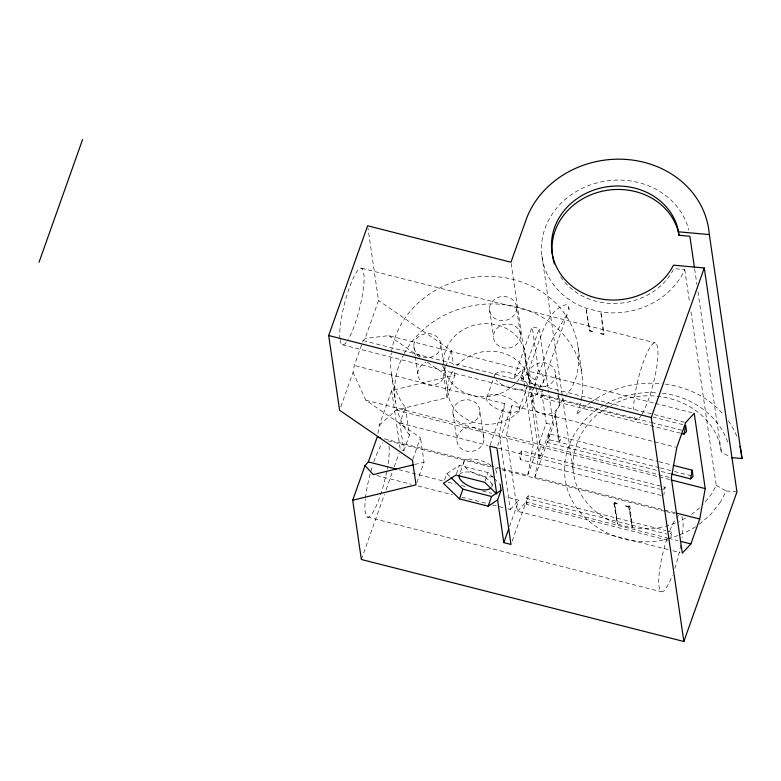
<?xml version="1.0" encoding="UTF-8"?>
<svg xmlns="http://www.w3.org/2000/svg" width="781" height="781" viewBox="0 0 781 781"><rect width="100%" height="100%" fill="white"/><g stroke="black" fill="none" stroke-linecap="round" stroke-linejoin="round"><path stroke-width="0.59" stroke-dasharray="3.9 2.93" d="M564.526 469.908C564.321 443.667 580.351 419.026 602.678 405.983M340.809 406.823L353.051 372.332L354.291 365.459L363.126 340.555L365.069 338.466L378.531 300.529L367.978 228.189M377.848 433.484L379.341 425.215L391.662 390.5L454.972 375.075L454.122 369.237M507.933 508.841L510.296 509.446L499.313 434.129L504.799 403.718L354.291 365.459M668.175 549.58L517.461 511.272L506.478 435.954L511.965 405.544L675.633 447.152M661.282 495.427L520.273 459.579L521.854 450.822L665.197 487.266L663.821 494.92M680.534 433.221L540.716 397.675L541.907 391.115M501.851 468.717L527.712 475.297L533.208 444.887L522.216 369.569L388.753 335.645L365.069 338.466M667.823 540.218L526.814 504.37L528.395 495.623L665.861 530.563M674.999 512.736L534.878 477.123L540.374 446.712L529.391 371.395L654.195 403.123M656.518 470.25L547.247 442.476L548.828 433.719L657.895 461.444M670.742 537.523L671.738 532.056L667.033 530.865M391.662 390.5L400.302 449.749L403.884 450.657L399.862 423.087L405.427 407.418L402.488 403.435A94.267 83.616 -8.3 0 1 391.33 352.944M361.359 559.489L384.477 494.334M386.107 489.755L392.589 471.46M394.22 466.892L399.081 453.175M403.884 450.657L409.449 434.988L405.427 407.418M412.846 459.189L420.471 437.721L365.84 400.204L353.051 372.332M379.341 425.215L396.152 410.045L446.957 397.666L443.374 373.162L445.385 367.509M445.785 366.387L451.398 350.571L378.531 300.529M416.829 482.56L424.044 462.225L420.471 437.721M446.957 397.666L454.972 375.075M444.555 480.071L446.849 473.618L459.433 465.33L488.105 472.612L493.27 477.621M456.387 473.94L459.433 465.33M464.06 461.561L459.482 474.477A17.348 7.254 19.5 0 1 477.806 474.028A17.348 7.254 19.5 0 1 492.03 485.899M486.973 397.002L493.387 378.931M493.787 377.799L494.988 374.411M490.156 444.994L504.799 403.718M363.126 340.555L513.644 378.814L532.134 326.712L539.3 328.537L548.623 392.452M485.05 481.223L488.105 472.612M497.731 445.678L511.965 405.544M684.478 422.248L520.81 380.64L539.3 328.537M536.03 386.654L535.044 379.917L527.312 374.245L542.209 332.286C546.759 321.079 553.641 307.773 566.362 304.61M491.552 487.344L493.075 483.039M519.043 409.869A17.348 7.254 19.5 0 0 498.444 394.815A17.348 7.254 19.5 0 0 491.532 405.622A17.348 7.254 19.5 0 0 519.043 409.869L527.058 387.278A17.348 7.254 19.5 0 1 512.756 388.909A17.348 7.254 19.5 0 1 496.169 379.927M535.044 379.917L538.48 370.233L532.134 326.712M558.727 441.45L560.407 439.576L559.508 441.655L558.727 441.45L554.705 413.891L555.486 414.086L539.622 458.623L530.572 396.543L537.172 394.522L540.94 384.691A30.918 12.926 19.5 0 0 538.88 370.565L538.48 370.233M543.049 382.631L567.631 313.347L554.881 334.59L548.916 346.061L534.204 386.341M509.515 526.57L518.877 500.201L505.942 496.911M527.712 475.297L546.202 423.195L541.663 392.033M512.209 541.008L526.043 502.027L667.335 537.943M534.878 477.123L553.378 425.01L548.799 393.653M530.572 396.543L533.804 387.474M560.719 276.894A64.101 56.857 -8.3 0 0 671.494 273.028L673.944 268.625L684.781 269.601L684.146 271.095A74.654 66.219 -8.3 0 1 600.814 311.922L585.984 308.153A74.654 66.219 -8.3 0 1 568.802 196.539A74.654 66.219 -8.3 0 1 688.744 230.141M690.931 311.804L716.265 485.431L712.126 493.231L703.554 504.184M736.952 491.932L726.203 490.956L720.883 501.431M720.726 501.714L710.525 514.669L698.79 524.627M554.705 413.891L558.005 408.346A94.257 83.606 -8.3 0 1 565.883 395.293M513.644 378.814L522.216 369.569M520.81 380.64L529.391 371.395M540.716 397.675L543.185 395.02L542.444 389.944M521.854 450.822L519.385 453.488L520.273 459.579M547.247 442.476L549.717 439.81L548.828 433.719M510.296 509.446L518.877 500.201M526.814 504.37L525.925 498.278L528.395 495.623M517.461 511.272L526.043 502.027M662.727 489.921L665.197 487.266M670.088 533.833L671.738 532.056M699.766 507.816L691.517 514.464M605.685 404.138C621.1 395.645 638.897 391.632 656.47 392.618M608.223 407.155C579.063 422.609 563.208 461.571 579.531 491.659C597.387 526.238 643.886 537.308 678.064 521.864M685.689 518.047L679.05 521.386M695.588 526.775L690.277 530.035L679.138 535.112M610.879 405.642C651.042 381.88 714.703 402.596 721.351 452.062L730.255 457.002M678.025 535.541L670.869 537.875M669.707 538.197C623.98 552.821 564.595 521.864 564.546 470.221M414.594 464.529L424.044 462.225M600.569 333.604L603.977 333.643L600.814 311.922L603.596 334.883L600.569 333.604L604.055 334.395M629.31 507.299L625.708 505.883L628.529 505.795L632.298 527.751L629.876 506.078L629.115 505.932L632.298 527.751M592.642 331.583L589.919 331.408L585.984 308.153L589.147 329.875L592.642 331.583L589.216 330.627M617.781 503.872L614.481 503.53L614.344 502.173L613.554 501.91L617.468 523.973L614.852 502.32L617.781 503.872L614.354 502.925M662.405 393.253C691.107 396.338 718.93 415.199 728.146 443.257M625.708 505.883L629.183 506.684M361.554 268.215L655.405 342.918M655.376 403.426L691.878 412.7M652.535 416.956L683.277 424.766M543.185 395.02L650.348 422.257M651.51 422.56L681.862 430.272M342.303 344.772L636.154 419.475M546.202 423.195L553.378 425.01M659.076 461.747L672.08 465.056M549.717 439.81L659.213 467.643M660.384 467.946L673.222 471.207M674.384 471.509L691.898 475.951M661.224 471.441L670.615 473.833M365.84 400.204L499.313 434.129M506.478 435.954L670.147 477.562M396.152 410.045L533.208 444.887M540.374 446.712L658.119 476.644M659.301 476.937L669.893 479.632M399.862 423.087L487.949 445.482M498.522 448.167L660.365 489.326M384.262 438.824L500.67 468.424M387.864 440.796L490.536 466.892M495.252 468.092L497.614 468.698M502.339 469.898L665.197 511.301M666.378 511.594L674.638 513.693M525.925 498.278L666.896 534.116M398.935 469.713L443.618 481.067M448.323 482.267L455.382 484.064M461.259 485.557L467.136 487.051M482.424 490.937L491.835 493.328M668.516 538.246L677.937 540.637M376.784 475.502L411.05 484.22M418.138 486.016L452.404 494.724M461.854 497.136L486.67 503.442M492.577 504.936L503.208 507.64M672.89 550.781L679.958 552.577M367.431 517.051L661.282 591.754M716.265 485.431L726.203 490.956M388.753 335.645L420.529 357.473M427.49 362.247L443.374 373.162M494.139 478.46L499.303 483.468M446.849 473.618L450.227 476.898M409.449 434.988L406.51 430.995A94.267 83.616 -8.3 0 1 403.699 354.515M694.621 268.791L696.906 284.46M697.96 291.694L721.351 452.062M684.781 269.601L689.701 303.36M614.481 503.53L617.468 523.973M577.95 346.442L581.972 374.011M541.907 255.992L573.4 471.822M555.574 374.304A13.57 12.037 -8.3 0 1 535.317 385.453A13.57 12.037 -8.3 0 1 535.2 364.561A13.57 12.037 -8.3 0 1 555.574 374.304L558.2 392.277M558.376 393.478L559.596 401.864M555.486 414.086L559.508 441.655M540.608 384.838L540.96 387.239M536.196 387.786L537.172 394.522M528.483 375.241L529.889 384.828M530.065 386.029L532.505 402.811M525.349 354.203L529.372 381.763M511.145 263.422L527.312 374.245M516.563 308.075A13.57 12.037 -8.3 0 1 496.306 319.234A13.57 12.037 -8.3 0 1 496.199 298.332A13.57 12.037 -8.3 0 1 516.563 308.075L520.585 335.645A13.57 12.037 -8.3 0 1 500.328 346.803A13.57 12.037 -8.3 0 1 500.221 325.902A13.57 12.037 -8.3 0 1 520.585 335.645M527.419 385.013L527.302 384.184A17.348 7.254 19.5 0 0 509.866 372.918A17.348 7.254 19.5 0 0 494.51 375.846M489.482 309.022L493.504 336.582M479.905 411.372A13.57 12.037 -8.3 0 1 459.648 422.531A13.57 12.037 -8.3 0 1 459.54 401.629A13.57 12.037 -8.3 0 1 479.905 411.372L483.927 438.932A13.57 12.037 -8.3 0 1 463.67 450.09A13.57 12.037 -8.3 0 1 463.563 429.199A13.57 12.037 -8.3 0 1 483.927 438.932M451.398 350.571L453.439 364.571M452.824 412.309L456.846 439.879M440.904 345.143A13.57 12.037 -8.3 0 1 420.637 356.302A13.57 12.037 -8.3 0 1 420.529 335.41A13.57 12.037 -8.3 0 1 440.904 345.143L448.06 393.761M413.813 346.09L415.209 355.677M415.385 356.878L417.835 373.66M391.437 373.953L395.459 401.512M340.174 339.608L340.223 340.428A38.835 7.605 -75.7 0 0 347.77 340.165M404.275 353.442A94.267 83.616 -8.3 0 1 521.083 308.085A94.267 83.616 -8.3 0 1 579.922 405.427L576.593 414.828L580.156 411.148A94.267 83.616 -8.3 0 1 589.87 402.986M529.723 386.331A41.1 36.453 -8.3 0 1 477.464 423.243A41.1 36.453 -8.3 0 1 453.986 369.393M456.67 365.947A41.1 36.453 -8.3 0 1 501.568 352.67A41.1 36.453 -8.3 0 1 529.694 385.189M442.3 365.713A13.57 12.037 -8.3 0 1 438.512 383.227A13.57 12.037 -8.3 0 1 419.338 379.078A13.57 12.037 -8.3 0 1 426.143 362.218M557.566 395.625A13.57 12.037 -8.3 0 1 552.577 412.71A13.57 12.037 -8.3 0 1 533.853 407.955A13.57 12.037 -8.3 0 1 540.813 391.369M590.729 402.361A94.267 83.616 -8.3 0 1 661.858 383.676M665.09 384.047A94.267 83.616 -8.3 0 1 723.958 415.092M728.341 420.793A94.267 83.616 -8.3 0 1 737.235 437.438M388.958 446.215A38.835 7.605 -75.7 0 1 387.181 469.322M386.761 471.499A38.835 7.605 -75.7 0 1 374.548 509.544A38.835 7.605 -75.7 0 1 365.362 512.717L365.157 511.33A38.835 7.605 -75.7 0 1 365.323 499.118M365.449 498.005A38.835 7.605 -75.7 0 1 370.545 472.593M370.848 471.48A38.835 7.605 -75.7 0 1 372.81 464.959M373.845 461.854A38.835 7.605 -75.7 0 1 382.924 442.651M340.028 339.052A38.835 7.605 -75.7 0 1 349.234 288.062A38.835 7.605 -75.7 0 1 363.624 272.559L363.829 273.936A38.835 7.605 -75.7 0 1 348.365 339.169M443.686 361.623A41.1 36.453 -8.3 0 1 499.127 325.56A41.1 36.453 -8.3 0 1 515.411 383.461M514.718 384.164A41.1 36.453 -8.3 0 1 472.212 395.381A41.1 36.453 -8.3 0 1 444.038 366.191M391.496 351.782A94.267 83.616 -8.3 0 1 502.525 277.372A94.267 83.616 -8.3 0 1 575.9 377.858L571.77 388.089A94.257 83.606 -8.3 0 0 566.489 394.464M681.813 516.583A38.835 7.605 -75.7 0 1 682.614 519.541L682.809 520.917A38.835 7.605 -75.7 0 1 682.077 537.699M667.003 538.617A38.835 7.605 -75.7 0 0 659.008 586.033L659.213 587.41A38.835 7.605 -75.7 0 0 672.353 575.285M669.883 530.592A38.835 7.605 -75.7 0 1 675.653 518.887M676.785 517.354A38.835 7.605 -75.7 0 1 678.835 515.46M680.827 545.109A38.835 7.605 -75.7 0 1 674.823 568.334M493.123 476.41A17.348 7.254 19.5 0 1 469.771 470.982A17.348 7.254 19.5 0 1 467.311 459.511A17.348 7.254 19.5 0 1 490.712 465.203M495.418 469.537A17.348 7.254 19.5 0 1 496.13 474.428M642.226 413.871A38.835 7.605 -75.7 0 0 657.68 348.638L657.475 347.262A38.835 7.605 -75.7 0 0 644.335 359.387A38.835 7.605 -75.7 0 0 633.596 409.332M641.621 414.867A38.835 7.605 -75.7 0 1 634.084 415.131M569.105 309.051L568.929 309.569L568.334 305.449L569.105 309.051"/><path stroke-width="1.17" d="M684.058 434.119L685.64 425.372L686.528 431.454L684.058 434.119L681.706 433.523M671.797 474.135L690.589 478.909L692.171 470.162L673.261 465.349M699.727 519.023L705.223 488.613L694.231 413.305L685.65 422.55L676.815 447.454L671.318 477.855L682.311 553.173L690.892 543.927L699.727 519.023L676.18 513.039M39.05 262.182L82.581 139.516M694.446 267.58L689.867 236.233L678.972 235.247L677.947 228.999A64.101 56.857 -8.3 0 0 585.154 193.766A64.101 56.857 -8.3 0 0 569.661 284.206A64.101 56.857 -8.3 0 0 670.996 269.582L673.447 265.179L704.277 267.961L736.952 491.932L683.873 641.484L361.359 559.489L352.709 500.25L416.029 484.825L412.446 460.312L339.589 410.269L328.684 335.527L367.626 225.777L510.969 262.211L526.921 217.45A94.267 83.616 -8.3 0 1 628.1 159.597A94.267 83.616 -8.3 0 1 709.246 233.909L741.95 458.554L731.309 457.598M352.709 500.25L365.03 465.535L368.368 461.942L377.203 437.038L380.728 437.936M500.162 484.298L501.031 490.273L497.595 499.957L488.154 506.176L459.482 498.883L462.918 489.199L451.076 477.718M488.154 506.176L491.591 496.491L501.031 490.273M459.482 498.883L443.413 483.302L455.997 475.014L484.669 482.297L496.726 493.982L489.746 446.146L496.911 447.962L510.989 544.445L503.823 542.619L508.704 528.864M683.873 641.484L651.208 417.513L704.277 267.961M690.589 478.909L693.059 476.254L692.171 470.162M413.413 464.822L373.24 474.604L365.03 465.535M678.464 231.801L709.275 234.583M328.684 335.527L651.208 417.513M671.074 479.934L705.223 488.613M368.368 461.942L396.592 469.117M680.29 541.233L690.892 543.927M462.918 489.199L491.591 496.491M678.972 235.247L678.455 232.445A64.101 56.857 -8.3 0 0 605.646 190.544A64.101 56.857 -8.3 0 0 552.382 254.645M497.595 499.957L503.823 542.619M741.95 458.554L741.921 457.881A94.267 83.616 -8.3 0 0 740.037 446.371M554.442 263.939A64.101 56.857 -8.3 0 1 552.538 255.826M490.37 488.496A17.348 7.254 19.5 0 1 471.519 487.149A17.348 7.254 19.5 0 1 458.994 475.912"/></g></svg>
